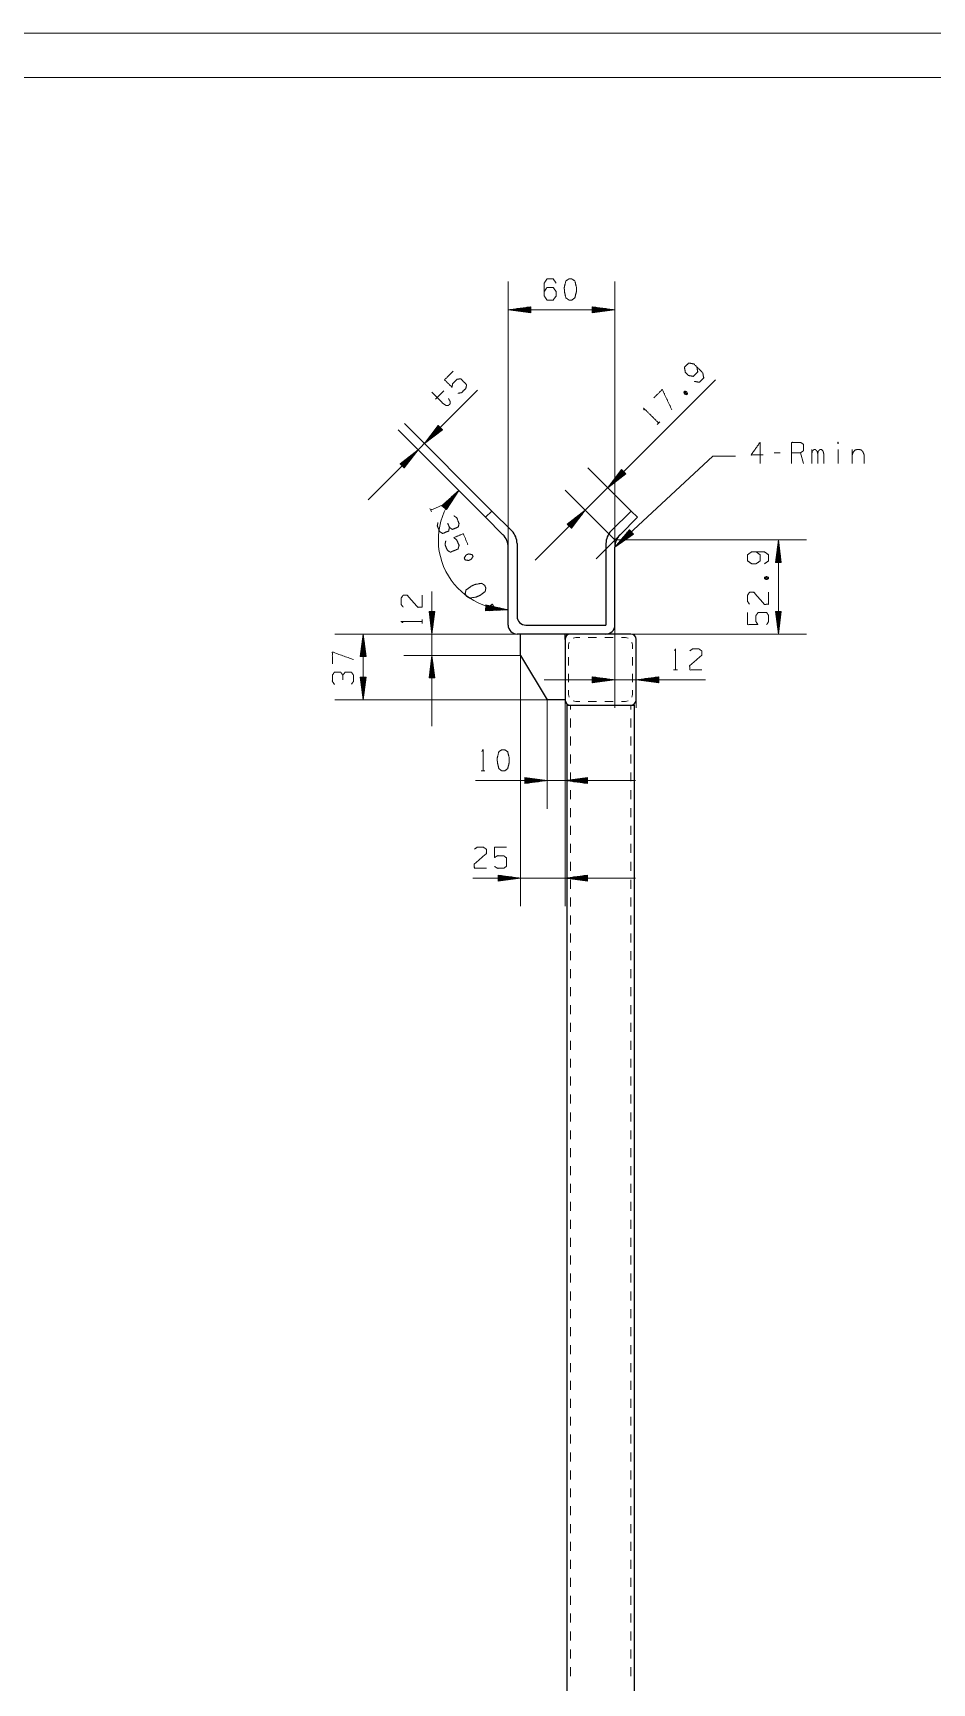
# Model space of a CAD drawing. Header units: millimetres. Extents: x 2210 to 79821, y -19430 to 2344.
# Drawn here: x 8887 to 8988.1, y 1604.3 to 1789.8 of the extents above; entities that cross this region are included whole.
import ezdxf

# ---------------------------------------------------------------- set-up
doc = ezdxf.new("R2010")
doc.units = ezdxf.units.MM
doc.layers.add('101', color=7, linetype='Continuous', true_color=0xffffff)

msp = doc.modelspace()

# ---------------------------------------------------------------- linework, layer by layer
at = {"layer": '101', "color": 133, "linetype": 'Continuous', "lineweight": 18}
for p, q in [((9089.21, 1789.82), (8669.21, 1789.82)), ((9084.21, 1784.82), (8694.21, 1784.82))]:
    msp.add_line(p, q, dxfattribs=at)
at = {"layer": '101', "color": 22, "linetype": 'Continuous', "lineweight": 18}
for p, q in [((8940.44, 1732.01), (8940.44, 1761.88)), ((8952.44, 1732.01), (8952.44, 1761.88)), ((8942.98, 1759.04), (8940.44, 1758.71)), ((8940.44, 1758.71), (8942.98, 1758.37)), ((8952.44, 1758.71), (8940.44, 1758.71)), ((8942.98, 1758.73), (8940.63, 1758.73)), ((8942.98, 1758.68), (8940.63, 1758.68)), ((8942.98, 1758.78), (8941.02, 1758.78)), ((8942.98, 1758.63), (8941.02, 1758.63)), ((8942.98, 1758.83), (8941.4, 1758.83)), ((8942.98, 1758.88), (8941.79, 1758.88)), ((8942.98, 1758.93), (8942.17, 1758.93)), ((8942.98, 1758.98), (8942.56, 1758.98)), ((8942.98, 1759.04), (8942.95, 1759.04)), ((8942.98, 1759.04), (8942.95, 1759.04)), ((8942.98, 1758.37), (8942.98, 1759.04)), ((8949.9, 1759.04), (8949.93, 1759.04)), ((8949.9, 1759.04), (8949.93, 1759.04)), ((8949.9, 1759.04), (8949.9, 1758.37)), ((8952.44, 1758.71), (8949.9, 1759.04)), ((8949.9, 1758.98), (8950.31, 1758.98)), ((8949.9, 1758.93), (8950.7, 1758.93)), ((8949.9, 1758.88), (8951.09, 1758.88)), ((8949.9, 1758.83), (8951.47, 1758.83)), ((8949.9, 1758.78), (8951.86, 1758.78)), ((8949.9, 1758.73), (8952.24, 1758.73)), ((8949.9, 1758.37), (8952.44, 1758.71)), ((8949.9, 1758.68), (8952.24, 1758.68)), ((8949.9, 1758.63), (8951.86, 1758.63)), ((8942.98, 1758.58), (8941.4, 1758.58)), ((8942.98, 1758.53), (8941.79, 1758.53)), ((8942.98, 1758.48), (8942.17, 1758.48)), ((8942.98, 1758.43), (8942.56, 1758.43)), ((8942.98, 1758.38), (8942.95, 1758.38)), ((8942.98, 1758.38), (8942.95, 1758.38)), ((8949.9, 1758.58), (8951.47, 1758.58)), ((8949.9, 1758.53), (8951.09, 1758.53)), ((8949.9, 1758.48), (8950.7, 1758.48)), ((8949.9, 1758.43), (8950.31, 1758.43)), ((8949.9, 1758.38), (8949.93, 1758.38)), ((8949.9, 1758.38), (8949.93, 1758.38)), ((8924.7, 1737.34), (8937.01, 1749.65)), ((8963.75, 1750.81), (8943.49, 1730.56)), ((8938.61, 1736.08), (8928.78, 1745.91)), ((8932.58, 1745.7), (8931.02, 1743.66)), ((8932.66, 1745.62), (8932.09, 1745.05)), ((8932.62, 1745.66), (8932.33, 1745.36)), ((8932.59, 1745.69), (8932.56, 1745.67)), ((8932.59, 1745.69), (8932.56, 1745.67)), ((8933.06, 1745.22), (8932.58, 1745.7)), ((8937.9, 1735.37), (8928.07, 1745.2)), ((8931.02, 1743.66), (8933.06, 1745.22)), ((8932.8, 1745.48), (8931.14, 1743.82)), ((8932.84, 1745.44), (8931.18, 1743.78)), ((8932.77, 1745.51), (8931.38, 1744.13)), ((8932.87, 1745.41), (8931.49, 1744.02)), ((8932.73, 1745.55), (8931.62, 1744.44)), ((8932.91, 1745.37), (8931.8, 1744.26)), ((8932.69, 1745.59), (8931.85, 1744.74)), ((8932.95, 1745.33), (8932.1, 1744.49)), ((8932.98, 1745.3), (8932.41, 1744.73)), ((8933.02, 1745.26), (8932.72, 1744.97)), ((8933.05, 1745.23), (8933.03, 1745.2)), ((8933.05, 1745.23), (8933.03, 1745.2)), ((8930.32, 1742.96), (8928.28, 1741.4)), ((8928.36, 1741.32), (8928.93, 1741.89)), ((8928.39, 1741.29), (8929.24, 1742.13)), ((8928.43, 1741.25), (8929.54, 1742.36)), ((8928.47, 1741.21), (8929.85, 1742.6)), ((8928.5, 1741.18), (8930.16, 1742.84)), ((8928.54, 1741.14), (8930.2, 1742.8)), ((8928.57, 1741.11), (8929.96, 1742.49)), ((8928.61, 1741.07), (8929.72, 1742.18)), ((8928.76, 1740.92), (8930.32, 1742.96)), ((8963.45, 1742.24), (8952.44, 1732.01)), ((8965.99, 1742.24), (8963.45, 1742.24)), ((8928.28, 1741.4), (8928.76, 1740.92)), ((8928.29, 1741.39), (8928.31, 1741.42)), ((8928.29, 1741.39), (8928.31, 1741.42)), ((8928.32, 1741.36), (8928.62, 1741.65)), ((8928.65, 1741.03), (8929.49, 1741.88)), ((8928.68, 1741), (8929.25, 1741.57)), ((8928.72, 1740.96), (8929.01, 1741.26)), ((8928.75, 1740.93), (8928.78, 1740.95)), ((8928.75, 1740.93), (8928.78, 1740.95)), ((8937.9, 1735.37), (8932.64, 1740.63)), ((8954.27, 1736.08), (8949.4, 1740.95)), ((8953.2, 1740.74), (8951.64, 1738.7)), ((8951.64, 1738.7), (8953.67, 1740.26)), ((8953.42, 1740.52), (8951.76, 1738.86)), ((8953.45, 1740.48), (8951.79, 1738.82)), ((8953.38, 1740.55), (8952, 1739.17)), ((8953.49, 1740.45), (8952.1, 1739.06)), ((8953.35, 1740.59), (8952.23, 1739.48)), ((8953.53, 1740.41), (8952.41, 1739.3)), ((8953.31, 1740.63), (8952.47, 1739.78)), ((8953.27, 1740.66), (8952.71, 1740.09)), ((8953.56, 1740.37), (8952.72, 1739.53)), ((8953.24, 1740.7), (8952.94, 1740.4)), ((8953.6, 1740.34), (8953.03, 1739.77)), ((8953.2, 1740.73), (8953.18, 1740.71)), ((8953.2, 1740.73), (8953.18, 1740.71)), ((8953.67, 1740.26), (8953.2, 1740.74)), ((8953.63, 1740.3), (8953.34, 1740.01)), ((8953.67, 1740.27), (8953.65, 1740.24)), ((8953.67, 1740.27), (8953.65, 1740.24)), ((8934.88, 1738.39), (8932.98, 1736.67)), ((8933.22, 1736.47), (8934.74, 1738.26)), ((8933.26, 1736.44), (8934.78, 1738.23)), ((8933.49, 1736.24), (8934.88, 1738.39)), ((8952.44, 1732.84), (8946.86, 1738.41)), ((8932.98, 1736.67), (8933.49, 1736.24)), ((8932.99, 1736.67), (8933.01, 1736.69)), ((8932.99, 1736.67), (8933.01, 1736.69)), ((8933.02, 1736.64), (8933.29, 1736.95)), ((8933.06, 1736.6), (8933.58, 1737.22)), ((8933.1, 1736.57), (8933.87, 1737.48)), ((8933.14, 1736.54), (8934.16, 1737.74)), ((8933.18, 1736.5), (8934.45, 1738)), ((8933.29, 1736.41), (8934.57, 1737.9)), ((8933.33, 1736.37), (8934.35, 1737.57)), ((8933.37, 1736.34), (8934.14, 1737.25)), ((8933.41, 1736.31), (8933.93, 1736.92)), ((8933.45, 1736.27), (8933.72, 1736.59)), ((8933.49, 1736.24), (8933.51, 1736.27)), ((8933.49, 1736.24), (8933.51, 1736.27)), ((8949.1, 1736.17), (8947.07, 1734.61)), ((8947.07, 1734.61), (8947.55, 1734.14)), ((8947.08, 1734.61), (8947.1, 1734.63)), ((8947.08, 1734.61), (8947.1, 1734.63)), ((8947.11, 1734.57), (8947.41, 1734.86)), ((8947.15, 1734.53), (8947.72, 1735.1)), ((8947.18, 1734.5), (8948.02, 1735.34)), ((8947.22, 1734.46), (8948.33, 1735.58)), ((8947.25, 1734.43), (8948.64, 1735.81)), ((8947.29, 1734.39), (8948.95, 1736.05)), ((8947.33, 1734.35), (8948.99, 1736.01)), ((8947.36, 1734.32), (8948.75, 1735.7)), ((8947.4, 1734.28), (8948.51, 1735.4)), ((8947.43, 1734.25), (8948.28, 1735.09)), ((8947.47, 1734.21), (8948.04, 1734.78)), ((8947.51, 1734.17), (8947.8, 1734.47)), ((8947.55, 1734.14), (8949.1, 1736.17)), ((8947.54, 1734.14), (8947.56, 1734.16)), ((8947.54, 1734.14), (8947.56, 1734.16)), ((8954.07, 1733.98), (8952.44, 1732.01)), ((8952.44, 1732.01), (8954.53, 1733.49)), ((8952.44, 1732.84), (8974, 1732.84)), ((8954.28, 1733.75), (8952.56, 1732.16)), ((8954.32, 1733.72), (8952.6, 1732.12)), ((8954.25, 1733.79), (8952.81, 1732.46)), ((8954.35, 1733.68), (8952.91, 1732.35)), ((8954.21, 1733.83), (8953.06, 1732.76)), ((8954.38, 1733.64), (8953.23, 1732.57)), ((8954.18, 1733.87), (8953.31, 1733.06)), ((8954.14, 1733.9), (8953.55, 1733.36)), ((8954.42, 1733.61), (8953.55, 1732.8)), ((8954.11, 1733.94), (8953.8, 1733.66)), ((8954.45, 1733.57), (8953.86, 1733.02)), ((8954.07, 1733.98), (8954.05, 1733.96)), ((8954.07, 1733.98), (8954.05, 1733.96)), ((8954.53, 1733.49), (8954.07, 1733.98)), ((8954.49, 1733.53), (8954.18, 1733.25)), ((8954.52, 1733.49), (8954.5, 1733.47)), ((8954.52, 1733.49), (8954.5, 1733.47)), ((8970.83, 1732.84), (8970.49, 1730.3)), ((8970.8, 1730.3), (8970.8, 1732.64)), ((8971.16, 1730.3), (8970.83, 1732.84)), ((8970.83, 1722.25), (8970.83, 1732.84)), ((8970.85, 1730.3), (8970.85, 1732.64)), ((8970.6, 1730.3), (8970.6, 1731.1)), ((8970.65, 1730.3), (8970.65, 1731.49)), ((8970.7, 1730.3), (8970.7, 1731.87)), ((8970.75, 1730.3), (8970.75, 1732.26)), ((8970.9, 1730.3), (8970.9, 1732.26)), ((8970.95, 1730.3), (8970.95, 1731.87)), ((8971, 1730.3), (8971, 1731.49)), ((8971.05, 1730.3), (8971.05, 1731.1)), ((8970.49, 1730.3), (8971.16, 1730.3)), ((8970.5, 1730.3), (8970.5, 1730.33)), ((8970.5, 1730.3), (8970.5, 1730.33)), ((8970.55, 1730.3), (8970.55, 1730.71)), ((8971.11, 1730.3), (8971.11, 1730.71)), ((8971.16, 1730.3), (8971.16, 1730.33)), ((8971.16, 1730.3), (8971.16, 1730.33)), ((8931.87, 1727.05), (8931.87, 1711.91)), ((8937.93, 1725.52), (8937.88, 1724.85)), ((8937.91, 1725.26), (8939.87, 1725.1)), ((8937.91, 1725.21), (8940.25, 1725.02)), ((8937.92, 1725.41), (8938.72, 1725.35)), ((8937.92, 1725.36), (8939.11, 1725.27)), ((8937.92, 1725.31), (8939.49, 1725.19)), ((8940.44, 1724.98), (8937.93, 1725.52)), ((8937.93, 1725.51), (8937.96, 1725.51)), ((8937.93, 1725.51), (8937.96, 1725.51)), ((8937.93, 1725.46), (8938.34, 1725.43)), ((8931.54, 1724.79), (8931.54, 1724.76)), ((8931.54, 1724.79), (8931.54, 1724.76)), ((8932.21, 1724.79), (8931.54, 1724.79)), ((8931.54, 1724.79), (8931.87, 1722.25)), ((8931.59, 1724.79), (8931.59, 1724.37)), ((8931.64, 1724.79), (8931.64, 1723.99)), ((8931.69, 1724.79), (8931.69, 1723.6)), ((8931.75, 1724.79), (8931.75, 1723.21)), ((8931.8, 1724.79), (8931.8, 1722.83)), ((8931.85, 1724.79), (8931.85, 1722.44)), ((8931.87, 1722.25), (8932.21, 1724.79)), ((8931.9, 1724.79), (8931.9, 1722.44)), ((8931.95, 1724.79), (8931.95, 1722.83)), ((8932, 1724.79), (8932, 1723.21)), ((8932.05, 1724.79), (8932.05, 1723.6)), ((8932.1, 1724.79), (8932.1, 1723.99)), ((8932.15, 1724.79), (8932.15, 1724.37)), ((8932.2, 1724.79), (8932.2, 1724.76)), ((8932.2, 1724.79), (8932.2, 1724.76)), ((8937.88, 1724.85), (8940.44, 1724.98)), ((8937.88, 1724.91), (8938.3, 1724.87)), ((8937.88, 1724.86), (8937.91, 1724.85)), ((8937.88, 1724.86), (8937.91, 1724.85)), ((8937.89, 1725.06), (8939.47, 1724.93)), ((8937.89, 1725.01), (8939.08, 1724.91)), ((8937.89, 1724.96), (8938.69, 1724.89)), ((8937.9, 1725.16), (8940.24, 1724.97)), ((8937.9, 1725.11), (8939.85, 1724.95)), ((8971.16, 1724.79), (8970.49, 1724.79)), ((8970.49, 1724.79), (8970.83, 1722.25)), ((8970.5, 1724.79), (8970.5, 1724.76)), ((8970.5, 1724.79), (8970.5, 1724.76)), ((8970.55, 1724.79), (8970.55, 1724.37)), ((8970.6, 1724.79), (8970.6, 1723.99)), ((8970.65, 1724.79), (8970.65, 1723.6)), ((8970.7, 1724.79), (8970.7, 1723.21)), ((8970.75, 1724.79), (8970.75, 1722.83)), ((8970.8, 1724.79), (8970.8, 1722.44)), ((8970.83, 1722.25), (8971.16, 1724.79)), ((8970.85, 1724.79), (8970.85, 1722.44)), ((8970.9, 1724.79), (8970.9, 1722.83)), ((8970.95, 1724.79), (8970.95, 1723.21)), ((8971, 1724.79), (8971, 1723.6)), ((8971.05, 1724.79), (8971.05, 1723.99)), ((8971.11, 1724.79), (8971.11, 1724.37)), ((8971.16, 1724.79), (8971.16, 1724.76)), ((8971.16, 1724.79), (8971.16, 1724.76)), ((8941.84, 1722.25), (8920.96, 1722.25)), ((8924.14, 1722.25), (8923.8, 1719.71)), ((8924.06, 1719.71), (8924.06, 1721.67)), ((8924.11, 1719.71), (8924.11, 1722.06)), ((8924.47, 1719.71), (8924.14, 1722.25)), ((8924.14, 1714.85), (8924.14, 1722.25)), ((8924.16, 1719.71), (8924.16, 1722.06)), ((8924.22, 1719.71), (8924.22, 1721.67)), ((8941.84, 1722.25), (8928.7, 1722.25)), ((8951.44, 1722.25), (8974, 1722.25)), ((8952.44, 1723.25), (8952.44, 1713.94)), ((8923.8, 1719.71), (8924.47, 1719.71)), ((8923.81, 1719.71), (8923.81, 1719.74)), ((8923.81, 1719.71), (8923.81, 1719.74)), ((8923.86, 1719.71), (8923.86, 1720.13)), ((8923.91, 1719.71), (8923.91, 1720.51)), ((8923.96, 1719.71), (8923.96, 1720.9)), ((8924.01, 1719.71), (8924.01, 1721.29)), ((8924.27, 1719.71), (8924.27, 1721.29)), ((8924.32, 1719.71), (8924.32, 1720.9)), ((8924.37, 1719.71), (8924.37, 1720.51)), ((8924.42, 1719.71), (8924.42, 1720.13)), ((8924.47, 1719.71), (8924.47, 1719.74)), ((8924.47, 1719.71), (8924.47, 1719.74)), ((8941.84, 1719.85), (8928.7, 1719.85)), ((8931.87, 1719.85), (8931.54, 1717.31)), ((8931.85, 1717.31), (8931.85, 1719.66)), ((8932.21, 1717.31), (8931.87, 1719.85)), ((8931.9, 1717.31), (8931.9, 1719.66)), ((8941.84, 1719.85), (8941.84, 1691.64)), ((8931.64, 1717.31), (8931.64, 1718.11)), ((8931.69, 1717.31), (8931.69, 1718.5)), ((8931.75, 1717.31), (8931.75, 1718.89)), ((8931.8, 1717.31), (8931.8, 1719.27)), ((8931.95, 1717.31), (8931.95, 1719.27)), ((8932, 1717.31), (8932, 1718.89)), ((8932.05, 1717.31), (8932.05, 1718.5)), ((8932.1, 1717.31), (8932.1, 1718.11)), ((8923.8, 1717.39), (8924.14, 1714.85)), ((8924.47, 1717.39), (8923.8, 1717.39)), ((8923.81, 1717.39), (8923.81, 1717.36)), ((8923.81, 1717.39), (8923.81, 1717.36)), ((8923.86, 1717.39), (8923.86, 1716.97)), ((8923.91, 1717.39), (8923.91, 1716.59)), ((8923.96, 1717.39), (8923.96, 1716.2)), ((8924.01, 1717.39), (8924.01, 1715.81)), ((8924.06, 1717.39), (8924.06, 1715.43)), ((8924.11, 1717.39), (8924.11, 1715.04)), ((8924.14, 1714.85), (8924.47, 1717.39)), ((8924.16, 1717.39), (8924.16, 1715.04)), ((8924.22, 1717.39), (8924.22, 1715.43)), ((8924.27, 1717.39), (8924.27, 1715.81)), ((8924.32, 1717.39), (8924.32, 1716.2)), ((8924.37, 1717.39), (8924.37, 1716.59)), ((8924.42, 1717.39), (8924.42, 1716.97)), ((8924.47, 1717.39), (8924.47, 1717.36)), ((8924.47, 1717.39), (8924.47, 1717.36)), ((8931.54, 1717.31), (8931.54, 1717.34)), ((8931.54, 1717.31), (8931.54, 1717.34)), ((8931.54, 1717.31), (8932.21, 1717.31)), ((8931.59, 1717.31), (8931.59, 1717.73)), ((8932.15, 1717.31), (8932.15, 1717.73)), ((8932.2, 1717.31), (8932.2, 1717.34)), ((8932.2, 1717.31), (8932.2, 1717.34)), ((8962.65, 1717.11), (8944.5, 1717.11)), ((8949.9, 1717.45), (8949.9, 1716.78)), ((8952.44, 1717.11), (8949.9, 1717.45)), ((8949.9, 1717.44), (8949.93, 1717.44)), ((8949.9, 1717.44), (8949.93, 1717.44)), ((8949.9, 1717.39), (8950.31, 1717.39)), ((8949.9, 1717.34), (8950.7, 1717.34)), ((8949.9, 1717.29), (8951.09, 1717.29)), ((8949.9, 1717.24), (8951.47, 1717.24)), ((8949.9, 1717.19), (8951.86, 1717.19)), ((8949.9, 1717.14), (8952.24, 1717.14)), ((8949.9, 1716.78), (8952.44, 1717.11)), ((8949.9, 1717.09), (8952.24, 1717.09)), ((8949.9, 1717.04), (8951.86, 1717.04)), ((8949.9, 1716.99), (8951.47, 1716.99)), ((8949.9, 1716.94), (8951.09, 1716.94)), ((8949.9, 1716.88), (8950.7, 1716.88)), ((8949.9, 1716.83), (8950.31, 1716.83)), ((8949.9, 1716.78), (8949.93, 1716.78)), ((8949.9, 1716.78), (8949.93, 1716.78)), ((8957.38, 1717.45), (8954.84, 1717.11)), ((8954.84, 1717.11), (8957.38, 1716.78)), ((8957.38, 1717.14), (8955.03, 1717.14)), ((8957.38, 1717.09), (8955.03, 1717.09)), ((8957.38, 1717.19), (8955.42, 1717.19)), ((8957.38, 1717.04), (8955.42, 1717.04)), ((8957.38, 1717.24), (8955.8, 1717.24)), ((8957.38, 1716.99), (8955.8, 1716.99)), ((8957.38, 1717.29), (8956.19, 1717.29)), ((8957.38, 1716.94), (8956.19, 1716.94)), ((8957.38, 1717.34), (8956.57, 1717.34)), ((8957.38, 1716.88), (8956.57, 1716.88)), ((8957.38, 1717.39), (8956.96, 1717.39)), ((8957.38, 1716.83), (8956.96, 1716.83)), ((8957.38, 1717.44), (8957.35, 1717.44)), ((8957.38, 1717.44), (8957.35, 1717.44)), ((8957.38, 1716.78), (8957.35, 1716.78)), ((8957.38, 1716.78), (8957.35, 1716.78)), ((8957.38, 1716.78), (8957.38, 1717.45)), ((8944.84, 1714.85), (8920.96, 1714.85)), ((8944.84, 1714.85), (8944.84, 1702.6)), ((8946.84, 1714.85), (8946.84, 1691.64)), ((8946.84, 1714.85), (8946.84, 1702.6)), ((8954.84, 1714.85), (8954.84, 1713.94)), ((8954.77, 1705.78), (8936.77, 1705.78)), ((8942.3, 1706.11), (8942.33, 1706.11)), ((8944.84, 1705.78), (8942.3, 1706.11)), ((8942.3, 1706.11), (8942.3, 1705.44)), ((8942.3, 1706.11), (8942.33, 1706.11)), ((8942.3, 1706.05), (8942.71, 1706.05)), ((8942.3, 1706), (8943.1, 1706)), ((8942.3, 1705.95), (8943.49, 1705.95)), ((8942.3, 1705.9), (8943.87, 1705.9)), ((8942.3, 1705.85), (8944.26, 1705.85)), ((8942.3, 1705.8), (8944.64, 1705.8)), ((8942.3, 1705.44), (8944.84, 1705.78)), ((8942.3, 1705.75), (8944.64, 1705.75)), ((8942.3, 1705.7), (8944.26, 1705.7)), ((8942.3, 1705.65), (8943.87, 1705.65)), ((8942.3, 1705.6), (8943.49, 1705.6)), ((8942.3, 1705.55), (8943.1, 1705.55)), ((8942.3, 1705.5), (8942.71, 1705.5)), ((8942.3, 1705.45), (8942.33, 1705.45)), ((8942.3, 1705.45), (8942.33, 1705.45)), ((8949.38, 1706.11), (8946.84, 1705.78)), ((8946.84, 1705.78), (8949.38, 1705.44)), ((8949.38, 1705.8), (8947.03, 1705.8)), ((8949.38, 1705.75), (8947.03, 1705.75)), ((8949.38, 1705.85), (8947.42, 1705.85)), ((8949.38, 1705.7), (8947.42, 1705.7)), ((8949.38, 1705.9), (8947.8, 1705.9)), ((8949.38, 1705.65), (8947.8, 1705.65)), ((8949.38, 1705.95), (8948.19, 1705.95)), ((8949.38, 1705.6), (8948.19, 1705.6)), ((8949.38, 1706), (8948.57, 1706)), ((8949.38, 1705.55), (8948.57, 1705.55)), ((8949.38, 1706.05), (8948.96, 1706.05)), ((8949.38, 1705.5), (8948.96, 1705.5)), ((8949.38, 1706.11), (8949.35, 1706.11)), ((8949.38, 1706.11), (8949.35, 1706.11)), ((8949.38, 1705.45), (8949.35, 1705.45)), ((8949.38, 1705.45), (8949.35, 1705.45)), ((8949.38, 1705.44), (8949.38, 1706.11)), ((8954.77, 1694.81), (8936.47, 1694.81)), ((8941.84, 1694.81), (8939.3, 1695.15)), ((8939.3, 1695.15), (8939.3, 1694.48)), ((8939.3, 1695.14), (8939.33, 1695.14)), ((8939.3, 1695.14), (8939.33, 1695.14)), ((8939.3, 1695.09), (8939.71, 1695.09)), ((8939.3, 1695.04), (8940.1, 1695.04)), ((8939.3, 1694.99), (8940.49, 1694.99)), ((8939.3, 1694.94), (8940.87, 1694.94)), ((8939.3, 1694.89), (8941.26, 1694.89)), ((8939.3, 1694.84), (8941.64, 1694.84)), ((8939.3, 1694.48), (8941.84, 1694.81)), ((8939.3, 1694.79), (8941.64, 1694.79)), ((8939.3, 1694.74), (8941.26, 1694.74)), ((8939.3, 1694.69), (8940.87, 1694.69)), ((8939.3, 1694.64), (8940.49, 1694.64)), ((8939.3, 1694.58), (8940.1, 1694.58)), ((8939.3, 1694.53), (8939.71, 1694.53)), ((8939.3, 1694.48), (8939.33, 1694.48)), ((8939.3, 1694.48), (8939.33, 1694.48)), ((8949.38, 1695.15), (8946.84, 1694.81)), ((8946.84, 1694.81), (8949.38, 1694.48)), ((8949.38, 1694.84), (8947.03, 1694.84)), ((8949.38, 1694.79), (8947.03, 1694.79)), ((8949.38, 1694.89), (8947.42, 1694.89)), ((8949.38, 1694.74), (8947.42, 1694.74)), ((8949.38, 1694.94), (8947.8, 1694.94)), ((8949.38, 1694.69), (8947.8, 1694.69)), ((8949.38, 1694.99), (8948.19, 1694.99)), ((8949.38, 1694.64), (8948.19, 1694.64)), ((8949.38, 1695.04), (8948.57, 1695.04)), ((8949.38, 1694.58), (8948.57, 1694.58)), ((8949.38, 1695.09), (8948.96, 1695.09)), ((8949.38, 1694.53), (8948.96, 1694.53)), ((8949.38, 1695.14), (8949.35, 1695.14)), ((8949.38, 1695.14), (8949.35, 1695.14)), ((8949.38, 1694.48), (8949.35, 1694.48)), ((8949.38, 1694.48), (8949.35, 1694.48)), ((8949.38, 1694.48), (8949.38, 1695.15))]:
    msp.add_line(p, q, dxfattribs=at)
at = {"layer": '101', "color": 72, "linetype": 'Continuous', "lineweight": 18}
for p, q in [((8932.26, 1748.67), (8933.2, 1749.61)), ((8960.2, 1749.45), (8960.62, 1749.26)), ((8957.21, 1745.82), (8957.51, 1746.12)), ((8971.04, 1742.63), (8970.37, 1742.63)), ((8973.65, 1741.43), (8973.32, 1742.63)), ((8974.59, 1741.43), (8974.59, 1743)), ((8977.54, 1743), (8977.54, 1741.43)), ((8979.14, 1743), (8979.14, 1741.43)), ((8931.65, 1736.38), (8931.81, 1735.99)), ((8969.28, 1728.46), (8969.71, 1728.62)), ((8930.78, 1723.45), (8930.78, 1723.88)), ((8959.05, 1718.21), (8959.48, 1718.21)), ((8937.41, 1706.87), (8937.83, 1706.87))]:
    msp.add_line(p, q, dxfattribs=at)
at = {"layer": '101', "color": 92, "linetype": 'Continuous', "lineweight": 25}
for p, q in [((8937.9, 1735.37), (8938.61, 1736.08)), ((8939.85, 1733.42), (8937.9, 1735.37)), ((8938.61, 1736.08), (8940.85, 1733.84)), ((8954.27, 1736.08), (8952.02, 1733.84)), ((8953.02, 1733.42), (8954.97, 1735.37)), ((8954.97, 1735.37), (8954.27, 1736.08)), ((8940.44, 1723.25), (8940.44, 1732.01)), ((8941.44, 1732.42), (8941.44, 1724.25)), ((8951.44, 1732.42), (8951.44, 1723.25)), ((8952.44, 1723.25), (8952.44, 1732.01)), ((8947.44, 1722.25), (8941.44, 1722.25)), ((8942.44, 1723.25), (8951.44, 1723.25)), ((8947.04, 1714.25), (8947.04, 1585.45)), ((8954.64, 1585.45), (8954.64, 1714.25))]:
    msp.add_line(p, q, dxfattribs=at)
at = {"layer": '101', "color": 151, "linetype": 'Continuous', "lineweight": 18}
for p, q in [((8952.44, 1732.01), (8952.44, 1735.84)), ((8953.02, 1733.42), (8950.32, 1730.71))]:
    msp.add_line(p, q, dxfattribs=at)
at = {"layer": '101', "color": 72, "linetype": 'Continuous', "lineweight": 25}
for p, q in [((8941.84, 1719.85), (8941.84, 1722.25)), ((8946.84, 1721.65), (8946.84, 1722.25)), ((8946.84, 1721.65), (8946.84, 1714.85)), ((8954.24, 1722.25), (8947.44, 1722.25)), ((8954.84, 1714.85), (8954.84, 1721.65)), ((8941.84, 1719.85), (8944.84, 1714.85)), ((8946.84, 1714.85), (8944.84, 1714.85)), ((8947.44, 1714.25), (8954.24, 1714.25))]:
    msp.add_line(p, q, dxfattribs=at)
at = {"layer": '101', "color": 53, "linetype": 'Continuous', "lineweight": 18}
for p, q in [((8948.04, 1721.85), (8947.74, 1721.77)), ((8948.5, 1721.85), (8948.04, 1721.85)), ((8950.37, 1721.85), (8949.44, 1721.85)), ((8952.24, 1721.85), (8951.3, 1721.85)), ((8953.64, 1721.85), (8953.17, 1721.85)), ((8953.94, 1721.77), (8953.64, 1721.85)), ((8947.32, 1721.35), (8947.24, 1721.05)), ((8947.24, 1721.05), (8947.24, 1720.58)), ((8947.24, 1719.65), (8947.24, 1718.72)), ((8954.44, 1721.05), (8954.36, 1721.35)), ((8954.44, 1720.58), (8954.44, 1721.05)), ((8954.44, 1718.72), (8954.44, 1719.65)), ((8947.24, 1717.78), (8947.24, 1716.85)), ((8954.44, 1716.85), (8954.44, 1717.78)), ((8947.24, 1715.92), (8947.24, 1715.45)), ((8954.44, 1715.45), (8954.44, 1715.92)), ((8947.24, 1715.45), (8947.32, 1715.15)), ((8947.44, 1714.25), (8947.44, 1713.75)), ((8947.74, 1714.73), (8948.04, 1714.65)), ((8948.04, 1714.65), (8948.5, 1714.65)), ((8949.44, 1714.65), (8950.37, 1714.65)), ((8951.3, 1714.65), (8952.24, 1714.65)), ((8953.17, 1714.65), (8953.64, 1714.65)), ((8953.64, 1714.65), (8953.94, 1714.73)), ((8954.24, 1713.75), (8954.24, 1714.25)), ((8954.36, 1715.15), (8954.44, 1715.45)), ((8947.44, 1712.74), (8947.44, 1711.73)), ((8954.24, 1711.73), (8954.24, 1712.74)), ((8947.44, 1710.73), (8947.44, 1709.72)), ((8954.24, 1709.72), (8954.24, 1710.73)), ((8947.44, 1708.72), (8947.44, 1707.71)), ((8954.24, 1707.71), (8954.24, 1708.72)), ((8947.44, 1706.7), (8947.44, 1705.7)), ((8954.24, 1705.7), (8954.24, 1706.7)), ((8947.44, 1704.69), (8947.44, 1703.68)), ((8954.24, 1703.68), (8954.24, 1704.69)), ((8947.44, 1702.68), (8947.44, 1701.67)), ((8954.24, 1701.67), (8954.24, 1702.68)), ((8947.44, 1700.67), (8947.44, 1699.66)), ((8954.24, 1699.66), (8954.24, 1700.67)), ((8947.44, 1698.65), (8947.44, 1697.65)), ((8954.24, 1697.65), (8954.24, 1698.65)), ((8947.44, 1696.64), (8947.44, 1695.63)), ((8954.24, 1695.63), (8954.24, 1696.64)), ((8947.44, 1694.63), (8947.44, 1693.62)), ((8954.24, 1693.62), (8954.24, 1694.63)), ((8947.44, 1692.62), (8947.44, 1691.61)), ((8954.24, 1691.61), (8954.24, 1692.62)), ((8947.44, 1690.6), (8947.44, 1689.6)), ((8954.24, 1689.6), (8954.24, 1690.6)), ((8947.44, 1688.59), (8947.44, 1687.58)), ((8954.24, 1687.58), (8954.24, 1688.59)), ((8947.44, 1686.58), (8947.44, 1685.57)), ((8954.24, 1685.57), (8954.24, 1686.58)), ((8947.44, 1684.57), (8947.44, 1683.56)), ((8954.24, 1683.56), (8954.24, 1684.57)), ((8947.44, 1682.55), (8947.44, 1681.55)), ((8954.24, 1681.55), (8954.24, 1682.55)), ((8947.44, 1680.54), (8947.44, 1679.53)), ((8954.24, 1679.53), (8954.24, 1680.54)), ((8947.44, 1678.53), (8947.44, 1677.52)), ((8954.24, 1677.52), (8954.24, 1678.53)), ((8947.44, 1676.52), (8947.44, 1675.51)), ((8954.24, 1675.51), (8954.24, 1676.52)), ((8947.44, 1674.5), (8947.44, 1673.5)), ((8954.24, 1673.5), (8954.24, 1674.5)), ((8947.44, 1672.49), (8947.44, 1671.48)), ((8954.24, 1671.48), (8954.24, 1672.49)), ((8947.44, 1670.48), (8947.44, 1669.47)), ((8954.24, 1669.47), (8954.24, 1670.48)), ((8947.44, 1668.47), (8947.44, 1667.46)), ((8954.24, 1667.46), (8954.24, 1668.47)), ((8947.44, 1666.45), (8947.44, 1665.45)), ((8954.24, 1665.45), (8954.24, 1666.45)), ((8947.44, 1664.44), (8947.44, 1663.43)), ((8954.24, 1663.43), (8954.24, 1664.44)), ((8947.44, 1662.43), (8947.44, 1661.42)), ((8954.24, 1661.42), (8954.24, 1662.43)), ((8947.44, 1660.42), (8947.44, 1659.41)), ((8954.24, 1659.41), (8954.24, 1660.42)), ((8947.44, 1658.4), (8947.44, 1657.4)), ((8954.24, 1657.4), (8954.24, 1658.4)), ((8947.44, 1656.39), (8947.44, 1655.38)), ((8954.24, 1655.38), (8954.24, 1656.39)), ((8947.44, 1654.38), (8947.44, 1653.37)), ((8954.24, 1653.37), (8954.24, 1654.38)), ((8947.44, 1652.37), (8947.44, 1651.36)), ((8954.24, 1651.36), (8954.24, 1652.37)), ((8947.44, 1650.35), (8947.44, 1649.35)), ((8954.24, 1649.35), (8954.24, 1650.35)), ((8947.44, 1648.34), (8947.44, 1647.33)), ((8954.24, 1647.33), (8954.24, 1648.34)), ((8947.44, 1646.33), (8947.44, 1645.32)), ((8954.24, 1645.32), (8954.24, 1646.33)), ((8947.44, 1644.32), (8947.44, 1643.31)), ((8954.24, 1643.31), (8954.24, 1644.32)), ((8947.44, 1642.3), (8947.44, 1641.3)), ((8954.24, 1641.3), (8954.24, 1642.3)), ((8947.44, 1640.29), (8947.44, 1639.28)), ((8954.24, 1639.28), (8954.24, 1640.29)), ((8947.44, 1638.28), (8947.44, 1637.27)), ((8954.24, 1637.27), (8954.24, 1638.28)), ((8947.44, 1636.27), (8947.44, 1635.26)), ((8954.24, 1635.26), (8954.24, 1636.27)), ((8947.44, 1634.25), (8947.44, 1633.25)), ((8954.24, 1633.25), (8954.24, 1634.25)), ((8947.44, 1632.24), (8947.44, 1631.23)), ((8954.24, 1631.23), (8954.24, 1632.24)), ((8947.44, 1630.23), (8947.44, 1629.22)), ((8954.24, 1629.22), (8954.24, 1630.23)), ((8947.44, 1628.22), (8947.44, 1627.21)), ((8954.24, 1627.21), (8954.24, 1628.22)), ((8947.44, 1626.2), (8947.44, 1625.2)), ((8954.24, 1625.2), (8954.24, 1626.2)), ((8947.44, 1624.19), (8947.44, 1623.18)), ((8954.24, 1623.18), (8954.24, 1624.19)), ((8947.44, 1622.18), (8947.44, 1621.17)), ((8954.24, 1621.17), (8954.24, 1622.18)), ((8947.44, 1620.17), (8947.44, 1619.16)), ((8954.24, 1619.16), (8954.24, 1620.17)), ((8947.44, 1618.15), (8947.44, 1617.15)), ((8954.24, 1617.15), (8954.24, 1618.15)), ((8947.44, 1616.14), (8947.44, 1615.13)), ((8954.24, 1615.13), (8954.24, 1616.14)), ((8947.44, 1614.13), (8947.44, 1613.12)), ((8954.24, 1613.12), (8954.24, 1614.13)), ((8947.44, 1612.12), (8947.44, 1611.11)), ((8954.24, 1611.11), (8954.24, 1612.12)), ((8947.44, 1610.1), (8947.44, 1609.1)), ((8954.24, 1609.1), (8954.24, 1610.1)), ((8947.44, 1608.09), (8947.44, 1607.08)), ((8954.24, 1607.08), (8954.24, 1608.09)), ((8947.44, 1606.08), (8947.44, 1605.07)), ((8954.24, 1605.07), (8954.24, 1606.08))]:
    msp.add_line(p, q, dxfattribs=at)
at = {"layer": '101', "color": 22, "linetype": 'Continuous', "lineweight": 18}
msp.add_arc((8940.44, 1732.84), 7.85, 135, 270, dxfattribs=at)
at = {"layer": '101', "color": 92, "linetype": 'Continuous', "lineweight": 25}
for centre, radius, start, end in [((8938.44, 1732.01), 2, 0, 45), ((8939.44, 1732.42), 2, 0, 45), ((8953.44, 1732.42), 2, 135, 180), ((8954.44, 1732.01), 2, 135, 180), ((8942.44, 1724.25), 1, 180, 270), ((8941.44, 1723.25), 1, 180, 270), ((8951.44, 1723.25), 1, 270, 0)]:
    msp.add_arc(centre, radius, start, end, dxfattribs=at)
at = {"layer": '101', "color": 72, "linetype": 'Continuous', "lineweight": 25}
for centre, start, end in [((8947.44, 1721.65), 90, 180), ((8954.24, 1721.65), 0, 90), ((8947.44, 1714.85), 180, 270), ((8954.24, 1714.85), 270, 0)]:
    msp.add_arc(centre, 0.6, start, end, dxfattribs=at)
at = {"layer": '101', "color": 72, "linetype": 'Continuous', "lineweight": 18}
for points, knots in [([(8944.5, 1760.75), (8944.81, 1761.22), (8945.5, 1761.22), (8945.84, 1760.75), (8945.84, 1760.27), (8945.5, 1759.8), (8944.81, 1759.8), (8944.5, 1760.27), (8944.5, 1761.7), (8944.81, 1762.17), (8945.5, 1762.17), (8945.84, 1761.7)], [0, 0, 0.076962, 0.16976, 0.248072, 0.312019, 0.390331, 0.483129, 0.560091, 0.751928, 0.82889, 0.921688, 1, 1]), ([(8947.6, 1759.8), (8947.94, 1760.05), (8948.12, 1760.75), (8948.12, 1761.22), (8947.94, 1761.95), (8947.6, 1762.17), (8947.27, 1762.17), (8946.93, 1761.95), (8946.75, 1761.22), (8946.77, 1760.75), (8946.93, 1760.05), (8947.27, 1759.8), (8947.6, 1759.8)], [0, 0, 0.067524, 0.183971, 0.260582, 0.380942, 0.446139, 0.500306, 0.565503, 0.685863, 0.762527, 0.87831, 0.945833, 1, 1]), ([(8934.81, 1749.31), (8935.21, 1749.39), (8935.69, 1749.88), (8935.77, 1750.28), (8935.1, 1750.95), (8934.69, 1750.89), (8934.2, 1750.4), (8934.12, 1750), (8933.29, 1750.83), (8934.25, 1751.8)], [0, 0, 0.062229, 0.168342, 0.230571, 0.376816, 0.441269, 0.547384, 0.609609, 0.79049, 1, 1]), ([(8961.38, 1750.66), (8961.94, 1750.55), (8962.43, 1751.04), (8962.33, 1751.61), (8961.32, 1752.62), (8960.75, 1752.72), (8960.26, 1752.23), (8960.37, 1751.67), (8960.7, 1751.32), (8961.27, 1751.22), (8961.76, 1751.71), (8961.66, 1752.28)], [0, 0, 0.076855, 0.169525, 0.247728, 0.439296, 0.517499, 0.610169, 0.687024, 0.750924, 0.829127, 0.921797, 1, 1]), ([(8933.73, 1748.73), (8933.91, 1748.42), (8933.92, 1748.14), (8933.74, 1747.96), (8933.45, 1747.95), (8933.15, 1748.15), (8931.86, 1749.44)], [0, 0, 0.107403, 0.190396, 0.264022, 0.350759, 0.457001, 1, 1]), ([(8958.85, 1747.46), (8957.77, 1749.74), (8956.82, 1748.79)], [0, 0, 0.65247, 1, 1]), ([(8960.5, 1749.15), (8960.62, 1749.26), (8960.52, 1749.48), (8960.32, 1749.56), (8960.2, 1749.45), (8960.28, 1749.24), (8960.5, 1749.15), (8960.32, 1749.56)], [0, 0, 0.093973, 0.236778, 0.365952, 0.459926, 0.589104, 0.731914, 1, 1]), ([(8955.73, 1747.41), (8955.68, 1747.65), (8957.36, 1745.97)], [0, 0, 0.093492, 1, 1]), ([(8969.1, 1742.38), (8967.76, 1742.38), (8968.77, 1743.8), (8968.77, 1741.43)], [0, 0, 0.24587, 0.565295, 1, 1]), ([(8972.31, 1741.43), (8972.31, 1743.8), (8973.32, 1743.8), (8973.65, 1743.58), (8973.65, 1742.85), (8973.32, 1742.63), (8972.31, 1742.63)], [0, 0, 0.40095, 0.571033, 0.639277, 0.761673, 0.829918, 1, 1]), ([(8977.54, 1743.65), (8977.57, 1743.75), (8977.54, 1743.83), (8977.5, 1743.75), (8977.54, 1743.65)], [0, 0, 0.280598, 0.500021, 0.71942, 1, 1]), ([(8974.59, 1742.53), (8974.64, 1742.8), (8974.82, 1742.98), (8975.01, 1742.98), (8975.19, 1742.8), (8975.26, 1742.53), (8975.26, 1741.43)], [0, 0, 0.11888, 0.224458, 0.306986, 0.412564, 0.533089, 1, 1]), ([(8975.26, 1742.53), (8975.31, 1742.8), (8975.49, 1742.98), (8975.7, 1742.98), (8975.86, 1742.8), (8975.93, 1742.53), (8975.93, 1741.43)], [0, 0, 0.118606, 0.22394, 0.313763, 0.413918, 0.534165, 1, 1]), ([(8979.14, 1742.4), (8979.25, 1742.7), (8979.44, 1742.93), (8979.69, 1743), (8979.92, 1743), (8980.17, 1742.93), (8980.36, 1742.7), (8980.47, 1742.4), (8980.47, 1741.43)], [0, 0, 0.107754, 0.208453, 0.296011, 0.373821, 0.461379, 0.562078, 0.669834, 1, 1]), ([(8933.68, 1737.15), (8933.92, 1737.1), (8931.73, 1736.19)], [0, 0, 0.09349, 1, 1]), ([(8932.55, 1734.79), (8932.47, 1734.41), (8932.73, 1733.78), (8933.07, 1733.55), (8933.74, 1733.83), (8933.84, 1734.23), (8933.64, 1734.71)], [0, 0, 0.124124, 0.343686, 0.472445, 0.703374, 0.836729, 1, 1]), ([(8933.84, 1734.23), (8934.17, 1734.01), (8934.84, 1734.29), (8934.92, 1734.68), (8934.66, 1735.32), (8934.32, 1735.55)], [0, 0, 0.153875, 0.429852, 0.583723, 0.846125, 1, 1]), ([(8933.42, 1732.71), (8933.34, 1732.31), (8933.6, 1731.67), (8933.94, 1731.45), (8934.81, 1731.81), (8934.92, 1732.22), (8934.65, 1732.85), (8934.32, 1733.08), (8935.4, 1733.53), (8935.92, 1732.27)], [0, 0, 0.062227, 0.168343, 0.230568, 0.376812, 0.441264, 0.547378, 0.609608, 0.790488, 1, 1]), ([(8935.5, 1730.8), (8935.59, 1730.59), (8935.97, 1730.52), (8936.27, 1730.64), (8936.49, 1730.96), (8936.4, 1731.17), (8936.02, 1731.26), (8935.72, 1731.14), (8935.5, 1730.8)], [0, 0, 0.085681, 0.230388, 0.351577, 0.496294, 0.581975, 0.730393, 0.851581, 1, 1]), ([(8969.26, 1730.15), (8969.73, 1730.47), (8969.73, 1731.16), (8969.26, 1731.5), (8967.83, 1731.5), (8967.36, 1731.16), (8967.36, 1730.47), (8967.83, 1730.15), (8968.31, 1730.14), (8968.78, 1730.47), (8968.78, 1731.16), (8968.31, 1731.5)], [0, 0, 0.076858, 0.169526, 0.247729, 0.439295, 0.517499, 0.610167, 0.687025, 0.750923, 0.829129, 0.921797, 1, 1]), ([(8935.74, 1726.51), (8936.1, 1726.29), (8936.81, 1726.4), (8937.25, 1726.58), (8937.86, 1727.02), (8937.93, 1727.41), (8937.81, 1727.72), (8937.47, 1727.95), (8936.73, 1727.83), (8936.3, 1727.64), (8935.71, 1727.22), (8935.61, 1726.82), (8935.74, 1726.51)], [0, 0, 0.067524, 0.18397, 0.260584, 0.380941, 0.446142, 0.500305, 0.565502, 0.685864, 0.762528, 0.87831, 0.945835, 1, 1]), ([(8969.71, 1728.46), (8969.71, 1728.62), (8969.48, 1728.71), (8969.28, 1728.62), (8969.28, 1728.46), (8969.48, 1728.37), (8969.71, 1728.46), (8969.28, 1728.62)], [0, 0, 0.09397, 0.236784, 0.365958, 0.459928, 0.589102, 0.731916, 1, 1]), ([(8928.63, 1725.27), (8928.4, 1725.59), (8928.4, 1726.28), (8928.63, 1726.61), (8929.1, 1726.61), (8930.3, 1725.25), (8930.78, 1725.27), (8930.78, 1726.61)], [0, 0, 0.069694, 0.192979, 0.265274, 0.350226, 0.674741, 0.759752, 1, 1]), ([(8938.1, 1725.19), (8938.68, 1725.62), (8938.81, 1725.31), (8938.1, 1725.19)], [0, 0, 0.406601, 0.59572, 1, 1]), ([(8967.58, 1725.6), (8967.36, 1725.92), (8967.36, 1726.61), (8967.58, 1726.94), (8968.06, 1726.94), (8969.26, 1725.58), (8969.73, 1725.6), (8969.73, 1726.94)], [0, 0, 0.069691, 0.192975, 0.265273, 0.350228, 0.674739, 0.759753, 1, 1]), ([(8928.6, 1723.52), (8928.4, 1723.66), (8930.78, 1723.66)], [0, 0, 0.093488, 1, 1]), ([(8969.51, 1723.31), (8969.73, 1723.64), (8969.73, 1724.33), (8969.51, 1724.67), (8968.56, 1724.67), (8968.31, 1724.33), (8968.31, 1723.64), (8968.53, 1723.31), (8967.36, 1723.31), (8967.36, 1724.67)], [0, 0, 0.062227, 0.168342, 0.230571, 0.376815, 0.441267, 0.547382, 0.609609, 0.79049, 1, 1]), ([(8923.05, 1719.38), (8920.67, 1720.23), (8920.67, 1718.89)], [0, 0, 0.652471, 1, 1]), ([(8959.13, 1720.38), (8959.27, 1720.58), (8959.27, 1718.21)], [0, 0, 0.093493, 1, 1]), ([(8960.87, 1720.36), (8961.19, 1720.58), (8961.88, 1720.58), (8962.21, 1720.36), (8962.21, 1719.88), (8960.85, 1718.68), (8960.87, 1718.21), (8962.21, 1718.21)], [0, 0, 0.069691, 0.192975, 0.265273, 0.350228, 0.674739, 0.759753, 1, 1]), ([(8921.85, 1717.62), (8921.62, 1717.95), (8920.9, 1717.95), (8920.67, 1717.62), (8920.67, 1716.93), (8920.9, 1716.59)], [0, 0, 0.153872, 0.429851, 0.583723, 0.846122, 1, 1]), ([(8922.82, 1716.61), (8923.05, 1716.93), (8923.05, 1717.62), (8922.82, 1717.95), (8922.1, 1717.95), (8921.85, 1717.62), (8921.85, 1717.1)], [0, 0, 0.124123, 0.343689, 0.472444, 0.703374, 0.836728, 1, 1]), ([(8937.48, 1709.04), (8937.62, 1709.24), (8937.62, 1706.87)], [0, 0, 0.093493, 1, 1]), ([(8940.06, 1706.87), (8940.39, 1707.12), (8940.57, 1707.82), (8940.57, 1708.29), (8940.39, 1709.02), (8940.06, 1709.24), (8939.72, 1709.24), (8939.39, 1709.02), (8939.21, 1708.29), (8939.23, 1707.82), (8939.39, 1707.12), (8939.72, 1706.87), (8940.06, 1706.87)], [0, 0, 0.067523, 0.18397, 0.260584, 0.380943, 0.44614, 0.500306, 0.565502, 0.685862, 0.762528, 0.878311, 0.945834, 1, 1]), ([(8936.64, 1698.06), (8936.96, 1698.28), (8937.65, 1698.28), (8937.99, 1698.06), (8937.99, 1697.58), (8936.63, 1696.38), (8936.64, 1695.91), (8937.99, 1695.91)], [0, 0, 0.069694, 0.192978, 0.265273, 0.350228, 0.674739, 0.759753, 1, 1]), ([(8938.9, 1696.13), (8939.24, 1695.91), (8939.93, 1695.91), (8940.26, 1696.13), (8940.26, 1697.08), (8939.93, 1697.33), (8939.24, 1697.33), (8938.9, 1697.11), (8938.9, 1698.28), (8940.26, 1698.28)], [0, 0, 0.062229, 0.168343, 0.230572, 0.376815, 0.441266, 0.54738, 0.609609, 0.790489, 1, 1])]:
    msp.add_open_spline(points, degree=1, knots=knots, dxfattribs=at)
at = {"layer": '101', "color": 92, "linetype": 'Continuous', "lineweight": 25}
for points in [[(8947.04, 1714.25), (8947.44, 1714.25)], [(8954.24, 1714.25), (8954.64, 1714.25)]]:
    msp.add_open_spline(points, degree=1, dxfattribs=at)

doc.saveas('drawing.dxf')
